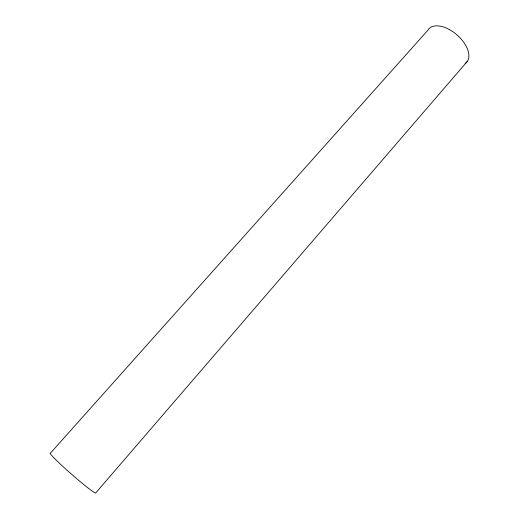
<?xml version="1.0" encoding="UTF-8"?>
<svg xmlns="http://www.w3.org/2000/svg" width="519" height="519" viewBox="0 0 519 519"><rect width="100%" height="100%" fill="white"/><g stroke="black" fill="none" stroke-linecap="round" stroke-linejoin="round"><path stroke-width="0.78" d="M467.243 61.489L95.632 493.05A30.258 1.804 41.2 0 1 69.916 472.777A30.258 1.804 41.2 0 1 50.492 453.087L427.987 30.121A25.191 14.013 41.2 0 1 457.486 35.331A25.191 14.013 41.2 0 1 465.115 63.513"/></g></svg>
